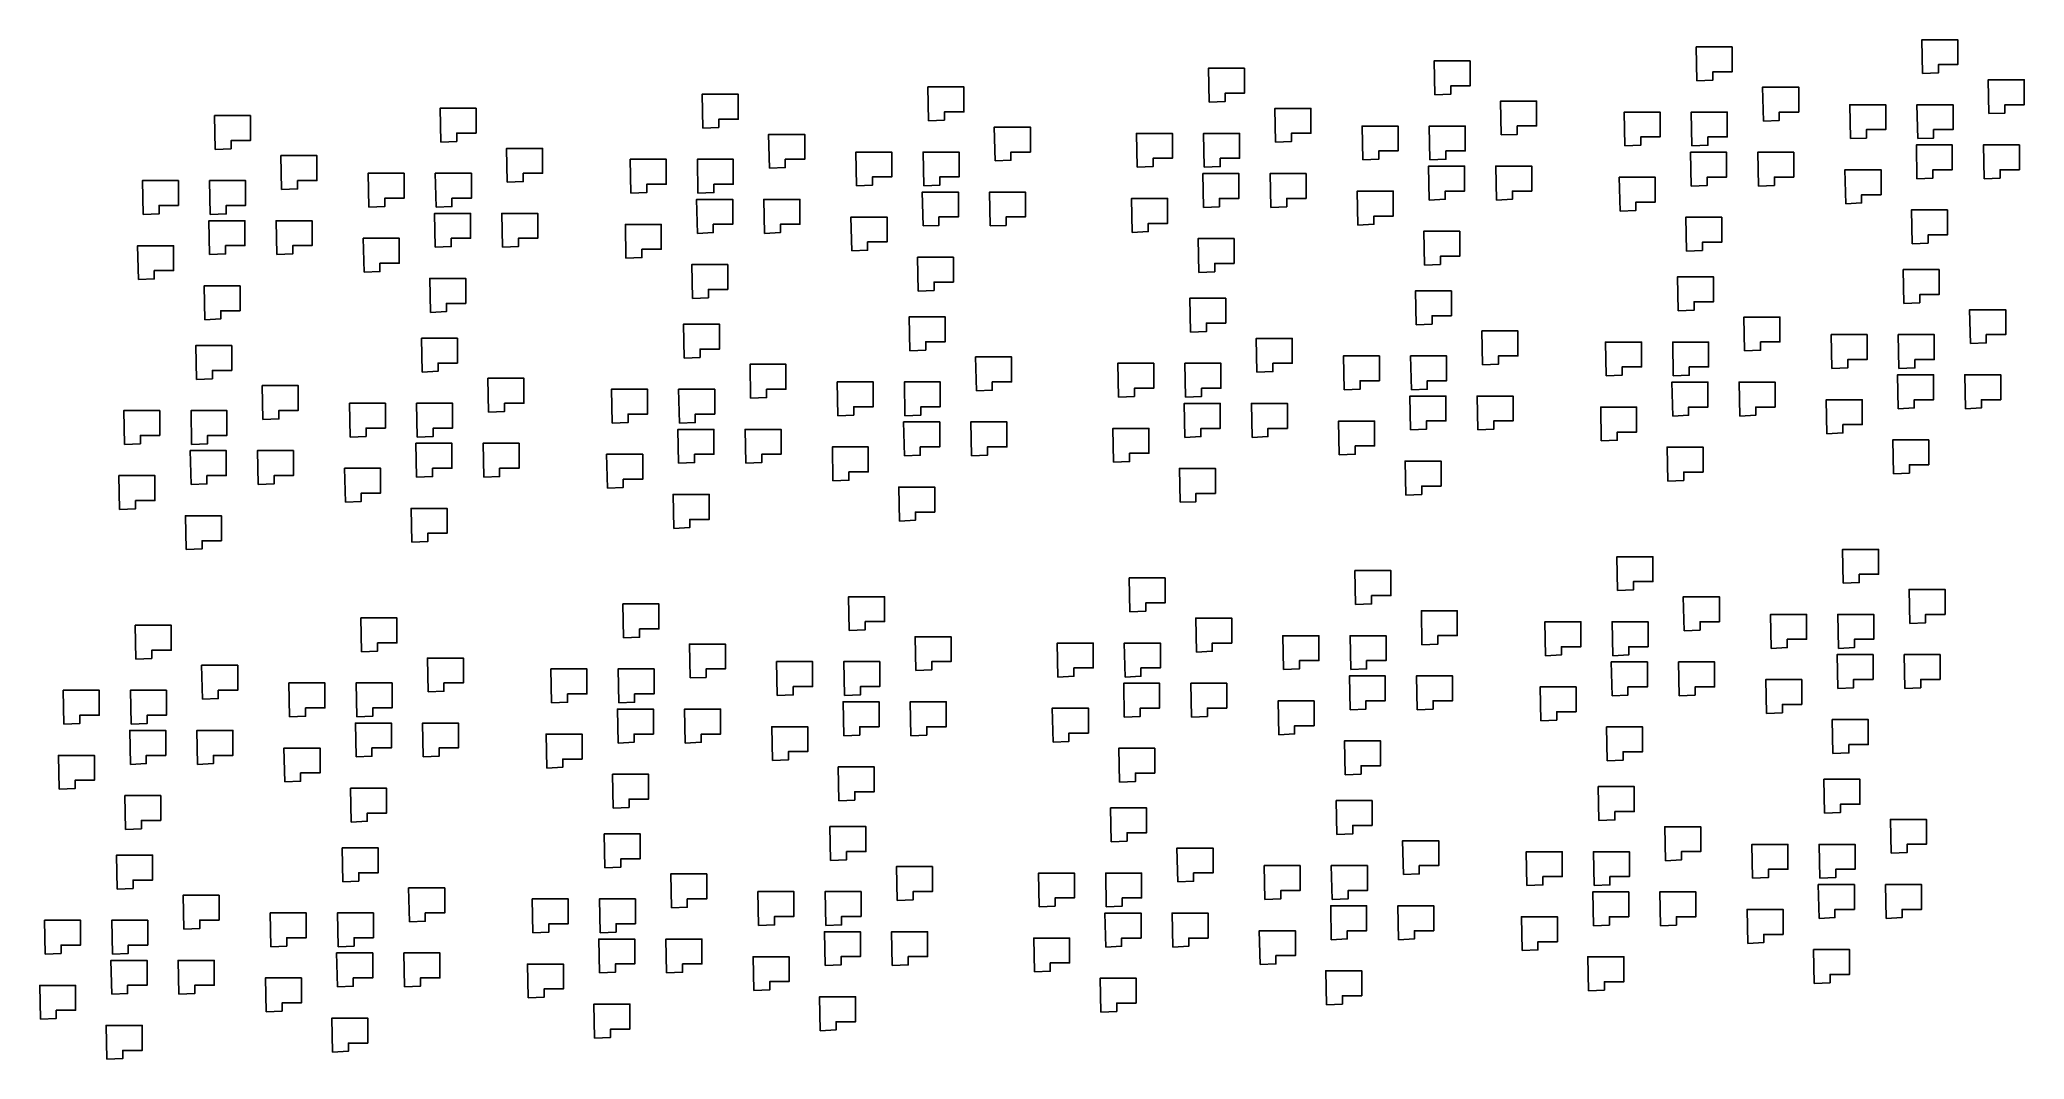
# Model space of a CAD drawing. Header units: inches. Extents: x 4 to 194, y 3 to 101.
import ezdxf

# ---------------------------------------------------------------- set-up
doc = ezdxf.new("R2010")
doc.units = ezdxf.units.IN
doc.header["$MEASUREMENT"] = 0

msp = doc.modelspace()

# ---------------------------------------------------------------- linework, layer by layer
for points in [[(162.52, 96.56), (162.46, 99.81), (165.9, 99.81), (165.9, 97.42), (164.05, 97.42), (164.05, 96.63), (162.52, 96.56)], [(184.12, 97.26), (184.06, 100.51), (187.5, 100.51), (187.5, 98.13), (185.65, 98.13), (185.65, 97.33), (184.12, 97.26)], [(115.85, 94.52), (115.78, 97.77), (119.23, 97.77), (119.23, 95.39), (117.37, 95.39), (117.37, 94.59), (115.85, 94.52)], [(137.45, 95.23), (137.38, 98.47), (140.83, 98.47), (140.83, 96.09), (138.97, 96.09), (138.97, 95.29), (137.45, 95.23)], [(67.4, 92.04), (67.33, 95.29), (70.78, 95.29), (70.78, 92.9), (68.92, 92.9), (68.92, 92.11), (67.4, 92.04)], [(89, 92.74), (88.93, 95.99), (92.38, 95.99), (92.38, 93.6), (90.52, 93.6), (90.52, 92.81), (89, 92.74)], [(168.89, 92.72), (168.82, 95.97), (172.27, 95.97), (172.27, 93.58), (170.41, 93.58), (170.41, 92.79), (168.89, 92.72)], [(190.48, 93.43), (190.42, 96.67), (193.86, 96.67), (193.86, 94.29), (192.01, 94.29), (192.01, 93.49), (190.48, 93.43)], [(20.72, 90), (20.66, 93.25), (24.1, 93.25), (24.1, 90.86), (22.25, 90.86), (22.25, 90.07), (20.72, 90)], [(42.32, 90.7), (42.25, 93.95), (45.7, 93.95), (45.7, 91.57), (43.84, 91.57), (43.84, 90.77), (42.32, 90.7)], [(122.21, 90.69), (122.14, 93.93), (125.59, 93.93), (125.59, 91.55), (123.73, 91.55), (123.73, 90.75), (122.21, 90.69)], [(143.81, 91.39), (143.74, 94.63), (147.19, 94.63), (147.19, 92.25), (145.33, 92.25), (145.33, 91.45), (143.81, 91.39)], [(155.63, 90.34), (155.57, 93.58), (159.01, 93.58), (159.01, 91.2), (157.16, 91.2), (157.16, 90.4), (155.63, 90.34)], [(162.06, 90.34), (161.99, 93.58), (165.44, 93.58), (165.44, 91.2), (163.58, 91.2), (163.58, 90.4), (162.06, 90.34)], [(177.23, 91.04), (177.16, 94.28), (180.61, 94.28), (180.61, 91.9), (178.75, 91.9), (178.75, 91.1), (177.23, 91.04)], [(183.66, 91.04), (183.59, 94.28), (187.04, 94.28), (187.04, 91.9), (185.18, 91.9), (185.18, 91.1), (183.66, 91.04)], [(73.76, 88.2), (73.69, 91.45), (77.14, 91.45), (77.14, 89.06), (75.28, 89.06), (75.28, 88.27), (73.76, 88.2)], [(95.36, 88.9), (95.29, 92.15), (98.74, 92.15), (98.74, 89.76), (96.88, 89.76), (96.88, 88.97), (95.36, 88.9)], [(108.96, 88.3), (108.89, 91.54), (112.34, 91.54), (112.34, 89.16), (110.48, 89.16), (110.48, 88.36), (108.96, 88.3)], [(115.38, 88.3), (115.32, 91.54), (118.76, 91.54), (118.76, 89.16), (116.91, 89.16), (116.91, 88.36), (115.38, 88.3)], [(130.56, 89), (130.49, 92.24), (133.93, 92.24), (133.93, 89.86), (132.08, 89.86), (132.08, 89.07), (130.56, 89)], [(136.98, 89), (136.92, 92.24), (140.36, 92.24), (140.36, 89.86), (138.51, 89.86), (138.51, 89.07), (136.98, 89)], [(27.08, 86.16), (27.02, 89.41), (30.46, 89.41), (30.46, 87.02), (28.61, 87.02), (28.61, 86.23), (27.08, 86.16)], [(48.68, 86.87), (48.62, 90.11), (52.06, 90.11), (52.06, 87.73), (50.21, 87.73), (50.21, 86.93), (48.68, 86.87)], [(82.1, 86.52), (82.04, 89.76), (85.48, 89.76), (85.48, 87.38), (83.63, 87.38), (83.63, 86.58), (82.1, 86.52)], [(88.53, 86.52), (88.47, 89.76), (91.91, 89.76), (91.91, 87.38), (90.06, 87.38), (90.06, 86.58), (88.53, 86.52)], [(161.99, 86.5), (161.93, 89.74), (165.37, 89.74), (165.37, 87.36), (163.52, 87.36), (163.52, 86.56), (161.99, 86.5)], [(168.42, 86.5), (168.36, 89.74), (171.8, 89.74), (171.8, 87.36), (169.95, 87.36), (169.95, 86.56), (168.42, 86.5)], [(183.59, 87.2), (183.53, 90.44), (186.97, 90.44), (186.97, 88.06), (185.12, 88.06), (185.12, 87.26), (183.59, 87.2)], [(190.02, 87.2), (189.95, 90.44), (193.4, 90.44), (193.4, 88.06), (191.54, 88.06), (191.54, 87.26), (190.02, 87.2)], [(35.43, 84.48), (35.36, 87.72), (38.81, 87.72), (38.81, 85.34), (36.95, 85.34), (36.95, 84.54), (35.43, 84.48)], [(41.86, 84.48), (41.79, 87.72), (45.24, 87.72), (45.24, 85.34), (43.38, 85.34), (43.38, 84.54), (41.86, 84.48)], [(60.51, 85.81), (60.44, 89.06), (63.89, 89.06), (63.89, 86.67), (62.03, 86.67), (62.03, 85.88), (60.51, 85.81)], [(66.93, 85.81), (66.87, 89.06), (70.31, 89.06), (70.31, 86.67), (68.46, 86.67), (68.46, 85.88), (66.93, 85.81)], [(115.32, 84.46), (115.25, 87.7), (118.7, 87.7), (118.7, 85.32), (116.84, 85.32), (116.84, 84.52), (115.32, 84.46)], [(121.75, 84.46), (121.68, 87.7), (125.13, 87.7), (125.13, 85.32), (123.27, 85.32), (123.27, 84.52), (121.75, 84.46)], [(136.92, 85.16), (136.85, 88.41), (140.3, 88.41), (140.3, 86.02), (138.44, 86.02), (138.44, 85.23), (136.92, 85.16)], [(143.34, 85.16), (143.28, 88.41), (146.72, 88.41), (146.72, 86.02), (144.87, 86.02), (144.87, 85.23), (143.34, 85.16)], [(176.77, 84.81), (176.7, 88.06), (180.15, 88.06), (180.15, 85.67), (178.29, 85.67), (178.29, 84.88), (176.77, 84.81)], [(13.83, 83.78), (13.76, 87.02), (17.21, 87.02), (17.21, 84.64), (15.36, 84.64), (15.36, 83.84), (13.83, 83.78)], [(20.26, 83.78), (20.19, 87.02), (23.64, 87.02), (23.64, 84.64), (21.78, 84.64), (21.78, 83.84), (20.26, 83.78)], [(88.47, 82.68), (88.4, 85.92), (91.85, 85.92), (91.85, 83.54), (89.99, 83.54), (89.99, 82.74), (88.47, 82.68)], [(94.89, 82.68), (94.83, 85.92), (98.27, 85.92), (98.27, 83.54), (96.42, 83.54), (96.42, 82.74), (94.89, 82.68)], [(130.09, 82.77), (130.02, 86.02), (133.47, 86.02), (133.47, 83.63), (131.62, 83.63), (131.62, 82.84), (130.09, 82.77)], [(155.17, 84.11), (155.1, 87.35), (158.55, 87.35), (158.55, 84.97), (156.69, 84.97), (156.69, 84.17), (155.17, 84.11)], [(41.79, 80.64), (41.72, 83.88), (45.17, 83.88), (45.17, 81.5), (43.31, 81.5), (43.31, 80.71), (41.79, 80.64)], [(48.22, 80.64), (48.15, 83.88), (51.6, 83.88), (51.6, 81.5), (49.74, 81.5), (49.74, 80.71), (48.22, 80.64)], [(66.87, 81.97), (66.8, 85.22), (70.25, 85.22), (70.25, 82.84), (68.39, 82.84), (68.39, 82.04), (66.87, 81.97)], [(73.3, 81.97), (73.23, 85.22), (76.68, 85.22), (76.68, 82.84), (74.82, 82.84), (74.82, 82.04), (73.3, 81.97)], [(108.49, 82.07), (108.43, 85.32), (111.87, 85.32), (111.87, 82.93), (110.02, 82.93), (110.02, 82.14), (108.49, 82.07)], [(183.13, 80.97), (183.06, 84.22), (186.51, 84.22), (186.51, 81.83), (184.65, 81.83), (184.65, 81.04), (183.13, 80.97)], [(20.19, 79.94), (20.13, 83.18), (23.57, 83.18), (23.57, 80.8), (21.72, 80.8), (21.72, 80), (20.19, 79.94)], [(26.62, 79.94), (26.55, 83.18), (30, 83.18), (30, 80.8), (28.14, 80.8), (28.14, 80), (26.62, 79.94)], [(60.04, 79.59), (59.98, 82.83), (63.42, 82.83), (63.42, 80.45), (61.57, 80.45), (61.57, 79.65), (60.04, 79.59)], [(81.64, 80.29), (81.57, 83.53), (85.02, 83.53), (85.02, 81.15), (83.16, 81.15), (83.16, 80.35), (81.64, 80.29)], [(136.45, 78.93), (136.39, 82.18), (139.83, 82.18), (139.83, 79.79), (137.98, 79.79), (137.98, 79), (136.45, 78.93)], [(161.53, 80.27), (161.46, 83.51), (164.91, 83.51), (164.91, 81.13), (163.05, 81.13), (163.05, 80.34), (161.53, 80.27)], [(13.37, 77.55), (13.3, 80.79), (16.75, 80.79), (16.75, 78.41), (14.89, 78.41), (14.89, 77.61), (13.37, 77.55)], [(34.97, 78.25), (34.9, 81.5), (38.34, 81.5), (38.34, 79.11), (36.49, 79.11), (36.49, 78.32), (34.97, 78.25)], [(114.85, 78.23), (114.79, 81.48), (118.23, 81.48), (118.23, 79.09), (116.38, 79.09), (116.38, 78.3), (114.85, 78.23)], [(66.4, 75.75), (66.34, 78.99), (69.78, 78.99), (69.78, 76.61), (67.93, 76.61), (67.93, 75.81), (66.4, 75.75)], [(88, 76.45), (87.94, 79.69), (91.38, 79.69), (91.38, 77.31), (89.53, 77.31), (89.53, 76.52), (88, 76.45)], [(182.33, 75.26), (182.27, 78.5), (185.71, 78.5), (185.71, 76.12), (183.86, 76.12), (183.86, 75.33), (182.33, 75.26)], [(19.73, 73.71), (19.66, 76.95), (23.11, 76.95), (23.11, 74.57), (21.25, 74.57), (21.25, 73.78), (19.73, 73.71)], [(41.33, 74.41), (41.26, 77.66), (44.71, 77.66), (44.71, 75.27), (42.85, 75.27), (42.85, 74.48), (41.33, 74.41)], [(135.66, 73.22), (135.59, 76.47), (139.04, 76.47), (139.04, 74.08), (137.18, 74.08), (137.18, 73.29), (135.66, 73.22)], [(160.74, 74.56), (160.67, 77.8), (164.12, 77.8), (164.12, 75.42), (162.26, 75.42), (162.26, 74.62), (160.74, 74.56)], [(114.06, 72.52), (114, 75.76), (117.44, 75.76), (117.44, 73.38), (115.59, 73.38), (115.59, 72.58), (114.06, 72.52)], [(188.7, 71.42), (188.63, 74.66), (192.08, 74.66), (192.08, 72.28), (190.22, 72.28), (190.22, 71.49), (188.7, 71.42)], [(65.61, 70.03), (65.54, 73.28), (68.99, 73.28), (68.99, 70.9), (67.13, 70.9), (67.13, 70.1), (65.61, 70.03)], [(87.21, 70.74), (87.14, 73.98), (90.59, 73.98), (90.59, 71.6), (88.73, 71.6), (88.73, 70.8), (87.21, 70.74)], [(142.02, 69.38), (141.95, 72.63), (145.4, 72.63), (145.4, 70.24), (143.54, 70.24), (143.54, 69.45), (142.02, 69.38)], [(167.1, 70.72), (167.03, 73.96), (170.48, 73.96), (170.48, 71.58), (168.62, 71.58), (168.62, 70.78), (167.1, 70.72)], [(175.44, 69.03), (175.38, 72.28), (178.82, 72.28), (178.82, 69.89), (176.97, 69.89), (176.97, 69.1), (175.44, 69.03)], [(181.87, 69.03), (181.8, 72.28), (185.25, 72.28), (185.25, 69.89), (183.4, 69.89), (183.4, 69.1), (181.87, 69.03)], [(18.94, 68), (18.87, 71.24), (22.31, 71.24), (22.31, 68.86), (20.46, 68.86), (20.46, 68.06), (18.94, 68)], [(40.53, 68.7), (40.47, 71.94), (43.91, 71.94), (43.91, 69.56), (42.06, 69.56), (42.06, 68.77), (40.53, 68.7)], [(120.42, 68.68), (120.36, 71.92), (123.8, 71.92), (123.8, 69.54), (121.95, 69.54), (121.95, 68.75), (120.42, 68.68)], [(153.85, 68.33), (153.78, 71.57), (157.23, 71.57), (157.23, 69.19), (155.37, 69.19), (155.37, 68.4), (153.85, 68.33)], [(160.27, 68.33), (160.21, 71.57), (163.65, 71.57), (163.65, 69.19), (161.8, 69.19), (161.8, 68.4), (160.27, 68.33)], [(71.97, 66.2), (71.91, 69.44), (75.35, 69.44), (75.35, 67.06), (73.5, 67.06), (73.5, 66.26), (71.97, 66.2)], [(93.57, 66.9), (93.5, 70.14), (96.95, 70.14), (96.95, 67.76), (95.09, 67.76), (95.09, 66.96), (93.57, 66.9)], [(107.17, 66.29), (107.1, 69.54), (110.55, 69.54), (110.55, 67.15), (108.69, 67.15), (108.69, 66.36), (107.17, 66.29)], [(113.6, 66.29), (113.53, 69.54), (116.98, 69.54), (116.98, 67.15), (115.12, 67.15), (115.12, 66.36), (113.6, 66.29)], [(128.77, 66.99), (128.7, 70.24), (132.15, 70.24), (132.15, 67.86), (130.29, 67.86), (130.29, 67.06), (128.77, 66.99)], [(135.2, 66.99), (135.13, 70.24), (138.57, 70.24), (138.57, 67.86), (136.72, 67.86), (136.72, 67.06), (135.2, 66.99)], [(181.8, 65.19), (181.74, 68.44), (185.18, 68.44), (185.18, 66.05), (183.33, 66.05), (183.33, 65.26), (181.8, 65.19)], [(188.23, 65.19), (188.17, 68.44), (191.61, 68.44), (191.61, 66.05), (189.76, 66.05), (189.76, 65.26), (188.23, 65.19)], [(25.3, 64.16), (25.23, 67.4), (28.68, 67.4), (28.68, 65.02), (26.82, 65.02), (26.82, 64.22), (25.3, 64.16)], [(46.89, 64.86), (46.83, 68.11), (50.27, 68.11), (50.27, 65.72), (48.42, 65.72), (48.42, 64.93), (46.89, 64.86)], [(58.72, 63.81), (58.65, 67.05), (62.1, 67.05), (62.1, 64.67), (60.24, 64.67), (60.24, 63.87), (58.72, 63.81)], [(65.15, 63.81), (65.08, 67.05), (68.53, 67.05), (68.53, 64.67), (66.67, 64.67), (66.67, 63.87), (65.15, 63.81)], [(80.32, 64.51), (80.25, 67.75), (83.7, 67.75), (83.7, 65.37), (81.84, 65.37), (81.84, 64.58), (80.32, 64.51)], [(86.74, 64.51), (86.68, 67.75), (90.12, 67.75), (90.12, 65.37), (88.27, 65.37), (88.27, 64.58), (86.74, 64.51)], [(160.21, 64.49), (160.14, 67.74), (163.59, 67.74), (163.59, 65.35), (161.73, 65.35), (161.73, 64.56), (160.21, 64.49)], [(166.63, 64.49), (166.57, 67.74), (170.01, 67.74), (170.01, 65.35), (168.16, 65.35), (168.16, 64.56), (166.63, 64.49)], [(12.04, 61.77), (11.98, 65.01), (15.42, 65.01), (15.42, 62.63), (13.57, 62.63), (13.57, 61.84), (12.04, 61.77)], [(18.47, 61.77), (18.41, 65.01), (21.85, 65.01), (21.85, 62.63), (20, 62.63), (20, 61.84), (18.47, 61.77)], [(33.64, 62.47), (33.58, 65.72), (37.02, 65.72), (37.02, 63.33), (35.17, 63.33), (35.17, 62.54), (33.64, 62.47)], [(40.07, 62.47), (40, 65.72), (43.45, 65.72), (43.45, 63.33), (41.59, 63.33), (41.59, 62.54), (40.07, 62.47)], [(113.53, 62.45), (113.47, 65.7), (116.91, 65.7), (116.91, 63.31), (115.06, 63.31), (115.06, 62.52), (113.53, 62.45)], [(119.96, 62.45), (119.89, 65.7), (123.34, 65.7), (123.34, 63.31), (121.48, 63.31), (121.48, 62.52), (119.96, 62.45)], [(135.13, 63.16), (135.06, 66.4), (138.51, 66.4), (138.51, 64.02), (136.65, 64.02), (136.65, 63.22), (135.13, 63.16)], [(141.56, 63.16), (141.49, 66.4), (144.94, 66.4), (144.94, 64.02), (143.08, 64.02), (143.08, 63.22), (141.56, 63.16)], [(153.38, 62.1), (153.32, 65.35), (156.76, 65.35), (156.76, 62.96), (154.91, 62.96), (154.91, 62.17), (153.38, 62.1)], [(174.98, 62.8), (174.91, 66.05), (178.36, 66.05), (178.36, 63.67), (176.5, 63.67), (176.5, 62.87), (174.98, 62.8)], [(65.08, 59.97), (65.01, 63.21), (68.46, 63.21), (68.46, 60.83), (66.6, 60.83), (66.6, 60.03), (65.08, 59.97)], [(71.51, 59.97), (71.44, 63.21), (74.89, 63.21), (74.89, 60.83), (73.03, 60.83), (73.03, 60.03), (71.51, 59.97)], [(86.68, 60.67), (86.61, 63.92), (90.06, 63.92), (90.06, 61.53), (88.2, 61.53), (88.2, 60.74), (86.68, 60.67)], [(93.11, 60.67), (93.04, 63.92), (96.49, 63.92), (96.49, 61.53), (94.63, 61.53), (94.63, 60.74), (93.11, 60.67)], [(106.71, 60.06), (106.64, 63.31), (110.09, 63.31), (110.09, 60.93), (108.23, 60.93), (108.23, 60.13), (106.71, 60.06)], [(128.3, 60.77), (128.24, 64.01), (131.68, 64.01), (131.68, 61.63), (129.83, 61.63), (129.83, 60.83), (128.3, 60.77)], [(18.41, 57.93), (18.34, 61.18), (21.78, 61.18), (21.78, 58.79), (19.93, 58.79), (19.93, 58), (18.41, 57.93)], [(24.83, 57.93), (24.77, 61.18), (28.21, 61.18), (28.21, 58.79), (26.36, 58.79), (26.36, 58), (24.83, 57.93)], [(40, 58.63), (39.94, 61.88), (43.38, 61.88), (43.38, 59.49), (41.53, 59.49), (41.53, 58.7), (40, 58.63)], [(46.43, 58.63), (46.36, 61.88), (49.81, 61.88), (49.81, 59.49), (47.95, 59.49), (47.95, 58.7), (46.43, 58.63)], [(58.26, 57.58), (58.19, 60.83), (61.64, 60.83), (61.64, 58.44), (59.78, 58.44), (59.78, 57.65), (58.26, 57.58)], [(79.85, 58.28), (79.79, 61.53), (83.23, 61.53), (83.23, 59.14), (81.38, 59.14), (81.38, 58.35), (79.85, 58.28)], [(159.74, 58.26), (159.68, 61.51), (163.12, 61.51), (163.12, 59.12), (161.27, 59.12), (161.27, 58.33), (159.74, 58.26)], [(181.34, 58.97), (181.27, 62.21), (184.72, 62.21), (184.72, 59.83), (182.87, 59.83), (182.87, 59.03), (181.34, 58.97)], [(33.18, 56.25), (33.11, 59.49), (36.56, 59.49), (36.56, 57.11), (34.7, 57.11), (34.7, 56.31), (33.18, 56.25)], [(113.07, 56.23), (113, 59.47), (116.45, 59.47), (116.45, 57.09), (114.59, 57.09), (114.59, 56.29), (113.07, 56.23)], [(134.67, 56.93), (134.6, 60.17), (138.04, 60.17), (138.04, 57.79), (136.19, 57.79), (136.19, 56.99), (134.67, 56.93)], [(11.58, 55.54), (11.51, 58.79), (14.96, 58.79), (14.96, 56.4), (13.1, 56.4), (13.1, 55.61), (11.58, 55.54)], [(64.62, 53.74), (64.55, 56.99), (68, 56.99), (68, 54.6), (66.14, 54.6), (66.14, 53.81), (64.62, 53.74)], [(86.21, 54.44), (86.15, 57.69), (89.59, 57.69), (89.59, 55.3), (87.74, 55.3), (87.74, 54.51), (86.21, 54.44)], [(39.54, 52.41), (39.47, 55.65), (42.92, 55.65), (42.92, 53.27), (41.06, 53.27), (41.06, 52.47), (39.54, 52.41)], [(17.94, 51.7), (17.88, 54.95), (21.32, 54.95), (21.32, 52.56), (19.47, 52.56), (19.47, 51.77), (17.94, 51.7)], [(176.54, 48.48), (176.47, 51.73), (179.92, 51.73), (179.92, 49.34), (178.06, 49.34), (178.06, 48.55), (176.54, 48.48)], [(129.86, 46.44), (129.8, 49.69), (133.24, 49.69), (133.24, 47.3), (131.39, 47.3), (131.39, 46.51), (129.86, 46.44)], [(154.94, 47.78), (154.87, 51.02), (158.32, 51.02), (158.32, 48.64), (156.46, 48.64), (156.46, 47.85), (154.94, 47.78)], [(108.26, 45.74), (108.2, 48.99), (111.64, 48.99), (111.64, 46.6), (109.79, 46.6), (109.79, 45.81), (108.26, 45.74)], [(182.9, 44.64), (182.83, 47.89), (186.28, 47.89), (186.28, 45.5), (184.42, 45.5), (184.42, 44.71), (182.9, 44.64)], [(59.81, 43.26), (59.75, 46.5), (63.19, 46.5), (63.19, 44.12), (61.34, 44.12), (61.34, 43.32), (59.81, 43.26)], [(81.41, 43.96), (81.35, 47.2), (84.79, 47.2), (84.79, 44.82), (82.94, 44.82), (82.94, 44.03), (81.41, 43.96)], [(136.22, 42.6), (136.16, 45.85), (139.6, 45.85), (139.6, 43.47), (137.75, 43.47), (137.75, 42.67), (136.22, 42.6)], [(161.3, 43.94), (161.23, 47.19), (164.68, 47.19), (164.68, 44.8), (162.83, 44.8), (162.83, 44.01), (161.3, 43.94)], [(13.14, 41.22), (13.07, 44.46), (16.52, 44.46), (16.52, 42.08), (14.66, 42.08), (14.66, 41.29), (13.14, 41.22)], [(34.74, 41.92), (34.67, 45.17), (38.12, 45.17), (38.12, 42.78), (36.26, 42.78), (36.26, 41.99), (34.74, 41.92)], [(114.63, 41.9), (114.56, 45.15), (118.01, 45.15), (118.01, 42.76), (116.15, 42.76), (116.15, 41.97), (114.63, 41.9)], [(148.05, 41.55), (147.98, 44.8), (151.43, 44.8), (151.43, 42.41), (149.57, 42.41), (149.57, 41.62), (148.05, 41.55)], [(154.48, 41.55), (154.41, 44.8), (157.86, 44.8), (157.86, 42.41), (156, 42.41), (156, 41.62), (154.48, 41.55)], [(169.65, 42.25), (169.58, 45.5), (173.03, 45.5), (173.03, 43.12), (171.17, 43.12), (171.17, 42.32), (169.65, 42.25)], [(176.07, 42.25), (176.01, 45.5), (179.45, 45.5), (179.45, 43.12), (177.6, 43.12), (177.6, 42.32), (176.07, 42.25)], [(66.18, 39.42), (66.11, 42.66), (69.55, 42.66), (69.55, 40.28), (67.7, 40.28), (67.7, 39.48), (66.18, 39.42)], [(87.77, 40.12), (87.71, 43.37), (91.15, 43.37), (91.15, 40.98), (89.3, 40.98), (89.3, 40.19), (87.77, 40.12)], [(101.37, 39.51), (101.31, 42.76), (104.75, 42.76), (104.75, 40.38), (102.9, 40.38), (102.9, 39.58), (101.37, 39.51)], [(107.8, 39.51), (107.73, 42.76), (111.18, 42.76), (111.18, 40.38), (109.32, 40.38), (109.32, 39.58), (107.8, 39.51)], [(122.97, 40.22), (122.9, 43.46), (126.35, 43.46), (126.35, 41.08), (124.49, 41.08), (124.49, 40.28), (122.97, 40.22)], [(129.4, 40.22), (129.33, 43.46), (132.78, 43.46), (132.78, 41.08), (130.92, 41.08), (130.92, 40.28), (129.4, 40.22)], [(19.5, 37.38), (19.43, 40.63), (22.88, 40.63), (22.88, 38.24), (21.02, 38.24), (21.02, 37.45), (19.5, 37.38)], [(41.1, 38.08), (41.03, 41.33), (44.48, 41.33), (44.48, 38.94), (42.62, 38.94), (42.62, 38.15), (41.1, 38.08)], [(52.92, 37.03), (52.86, 40.28), (56.3, 40.28), (56.3, 37.89), (54.45, 37.89), (54.45, 37.1), (52.92, 37.03)], [(59.35, 37.03), (59.28, 40.28), (62.73, 40.28), (62.73, 37.89), (60.87, 37.89), (60.87, 37.1), (59.35, 37.03)], [(74.52, 37.73), (74.45, 40.98), (77.9, 40.98), (77.9, 38.59), (76.04, 38.59), (76.04, 37.8), (74.52, 37.73)], [(80.95, 37.73), (80.88, 40.98), (84.33, 40.98), (84.33, 38.59), (82.47, 38.59), (82.47, 37.8), (80.95, 37.73)], [(154.41, 37.71), (154.34, 40.96), (157.79, 40.96), (157.79, 38.57), (155.93, 38.57), (155.93, 37.78), (154.41, 37.71)], [(160.84, 37.71), (160.77, 40.96), (164.22, 40.96), (164.22, 38.57), (162.36, 38.57), (162.36, 37.78), (160.84, 37.71)], [(176.01, 38.42), (175.94, 41.66), (179.39, 41.66), (179.39, 39.28), (177.53, 39.28), (177.53, 38.48), (176.01, 38.42)], [(182.44, 38.42), (182.37, 41.66), (185.81, 41.66), (185.81, 39.28), (183.96, 39.28), (183.96, 38.48), (182.44, 38.42)], [(6.25, 34.99), (6.18, 38.24), (9.63, 38.24), (9.63, 35.85), (7.77, 35.85), (7.77, 35.06), (6.25, 34.99)], [(12.67, 34.99), (12.61, 38.24), (16.05, 38.24), (16.05, 35.85), (14.2, 35.85), (14.2, 35.06), (12.67, 34.99)], [(27.84, 35.69), (27.78, 38.94), (31.22, 38.94), (31.22, 36.56), (29.37, 36.56), (29.37, 35.76), (27.84, 35.69)], [(34.27, 35.69), (34.21, 38.94), (37.65, 38.94), (37.65, 36.56), (35.8, 36.56), (35.8, 35.76), (34.27, 35.69)], [(107.73, 35.68), (107.67, 38.92), (111.11, 38.92), (111.11, 36.54), (109.26, 36.54), (109.26, 35.74), (107.73, 35.68)], [(114.16, 35.68), (114.1, 38.92), (117.54, 38.92), (117.54, 36.54), (115.69, 36.54), (115.69, 35.74), (114.16, 35.68)], [(129.33, 36.38), (129.27, 39.62), (132.71, 39.62), (132.71, 37.24), (130.86, 37.24), (130.86, 36.44), (129.33, 36.38)], [(135.76, 36.38), (135.69, 39.62), (139.14, 39.62), (139.14, 37.24), (137.28, 37.24), (137.28, 36.44), (135.76, 36.38)], [(147.58, 35.33), (147.52, 38.57), (150.96, 38.57), (150.96, 36.19), (149.11, 36.19), (149.11, 35.39), (147.58, 35.33)], [(169.18, 36.03), (169.12, 39.27), (172.56, 39.27), (172.56, 36.89), (170.71, 36.89), (170.71, 36.09), (169.18, 36.03)], [(59.28, 33.19), (59.22, 36.44), (62.66, 36.44), (62.66, 34.05), (60.81, 34.05), (60.81, 33.26), (59.28, 33.19)], [(65.71, 33.19), (65.64, 36.44), (69.09, 36.44), (69.09, 34.05), (67.24, 34.05), (67.24, 33.26), (65.71, 33.19)], [(80.88, 33.89), (80.82, 37.14), (84.26, 37.14), (84.26, 34.75), (82.41, 34.75), (82.41, 33.96), (80.88, 33.89)], [(87.31, 33.89), (87.24, 37.14), (90.69, 37.14), (90.69, 34.75), (88.83, 34.75), (88.83, 33.96), (87.31, 33.89)], [(100.91, 33.29), (100.84, 36.53), (104.29, 36.53), (104.29, 34.15), (102.43, 34.15), (102.43, 33.35), (100.91, 33.29)], [(122.51, 33.99), (122.44, 37.23), (125.89, 37.23), (125.89, 34.85), (124.03, 34.85), (124.03, 34.06), (122.51, 33.99)], [(12.61, 31.15), (12.54, 34.4), (15.99, 34.4), (15.99, 32.01), (14.13, 32.01), (14.13, 31.22), (12.61, 31.15)], [(19.04, 31.15), (18.97, 34.4), (22.42, 34.4), (22.42, 32.01), (20.56, 32.01), (20.56, 31.22), (19.04, 31.15)], [(34.21, 31.86), (34.14, 35.1), (37.59, 35.1), (37.59, 32.72), (35.73, 32.72), (35.73, 31.92), (34.21, 31.86)], [(40.63, 31.86), (40.57, 35.1), (44.01, 35.1), (44.01, 32.72), (42.16, 32.72), (42.16, 31.92), (40.63, 31.86)], [(74.06, 31.51), (73.99, 34.75), (77.44, 34.75), (77.44, 32.37), (75.58, 32.37), (75.58, 31.57), (74.06, 31.51)], [(153.95, 31.49), (153.88, 34.73), (157.33, 34.73), (157.33, 32.35), (155.47, 32.35), (155.47, 31.55), (153.95, 31.49)], [(175.54, 32.19), (175.48, 35.43), (178.92, 35.43), (178.92, 33.05), (177.07, 33.05), (177.07, 32.25), (175.54, 32.19)], [(27.38, 29.47), (27.31, 32.71), (30.76, 32.71), (30.76, 30.33), (28.9, 30.33), (28.9, 29.53), (27.38, 29.47)], [(52.46, 30.8), (52.39, 34.05), (55.84, 34.05), (55.84, 31.66), (53.98, 31.66), (53.98, 30.87), (52.46, 30.8)], [(107.27, 29.45), (107.2, 32.69), (110.65, 32.69), (110.65, 30.31), (108.79, 30.31), (108.79, 29.51), (107.27, 29.45)], [(128.87, 30.15), (128.8, 33.4), (132.25, 33.4), (132.25, 31.01), (130.39, 31.01), (130.39, 30.22), (128.87, 30.15)], [(5.78, 28.77), (5.72, 32.01), (9.16, 32.01), (9.16, 29.63), (7.31, 29.63), (7.31, 28.83), (5.78, 28.77)], [(80.42, 27.67), (80.35, 30.91), (83.8, 30.91), (83.8, 28.53), (81.94, 28.53), (81.94, 27.73), (80.42, 27.67)], [(33.74, 25.63), (33.68, 28.87), (37.12, 28.87), (37.12, 26.49), (35.27, 26.49), (35.27, 25.7), (33.74, 25.63)], [(58.82, 26.96), (58.75, 30.21), (62.2, 30.21), (62.2, 27.83), (60.34, 27.83), (60.34, 27.03), (58.82, 26.96)], [(153.15, 25.77), (153.09, 29.02), (156.53, 29.02), (156.53, 26.63), (154.68, 26.63), (154.68, 25.84), (153.15, 25.77)], [(174.75, 26.48), (174.68, 29.72), (178.13, 29.72), (178.13, 27.34), (176.27, 27.34), (176.27, 26.54), (174.75, 26.48)], [(12.14, 24.93), (12.08, 28.17), (15.52, 28.17), (15.52, 25.79), (13.67, 25.79), (13.67, 24.99), (12.14, 24.93)], [(106.48, 23.74), (106.41, 26.98), (109.86, 26.98), (109.86, 24.6), (108, 24.6), (108, 23.8), (106.48, 23.74)], [(128.07, 24.44), (128.01, 27.68), (131.45, 27.68), (131.45, 25.3), (129.6, 25.3), (129.6, 24.5), (128.07, 24.44)], [(79.62, 21.95), (79.56, 25.2), (83, 25.2), (83, 22.81), (81.15, 22.81), (81.15, 22.02), (79.62, 21.95)], [(159.51, 21.93), (159.45, 25.18), (162.89, 25.18), (162.89, 22.8), (161.04, 22.8), (161.04, 22), (159.51, 21.93)], [(181.11, 22.64), (181.05, 25.88), (184.49, 25.88), (184.49, 23.5), (182.64, 23.5), (182.64, 22.7), (181.11, 22.64)], [(32.95, 19.92), (32.88, 23.16), (36.33, 23.16), (36.33, 20.78), (34.47, 20.78), (34.47, 19.98), (32.95, 19.92)], [(58.03, 21.25), (57.96, 24.5), (61.41, 24.5), (61.41, 22.11), (59.55, 22.11), (59.55, 21.32), (58.03, 21.25)], [(112.84, 19.9), (112.77, 23.14), (116.22, 23.14), (116.22, 20.76), (114.36, 20.76), (114.36, 19.96), (112.84, 19.9)], [(134.44, 20.6), (134.37, 23.84), (137.82, 23.84), (137.82, 21.46), (135.96, 21.46), (135.96, 20.67), (134.44, 20.6)], [(167.86, 20.25), (167.79, 23.49), (171.24, 23.49), (171.24, 21.11), (169.38, 21.11), (169.38, 20.32), (167.86, 20.25)], [(174.29, 20.25), (174.22, 23.49), (177.67, 23.49), (177.67, 21.11), (175.81, 21.11), (175.81, 20.32), (174.29, 20.25)], [(11.35, 19.21), (11.28, 22.46), (14.73, 22.46), (14.73, 20.07), (12.87, 20.07), (12.87, 19.28), (11.35, 19.21)], [(85.99, 18.11), (85.92, 21.36), (89.37, 21.36), (89.37, 18.98), (87.51, 18.98), (87.51, 18.18), (85.99, 18.11)], [(121.18, 18.21), (121.12, 21.46), (124.56, 21.46), (124.56, 19.07), (122.71, 19.07), (122.71, 18.28), (121.18, 18.21)], [(127.61, 18.21), (127.54, 21.46), (130.99, 21.46), (130.99, 19.07), (129.14, 19.07), (129.14, 18.28), (127.61, 18.21)], [(146.26, 19.55), (146.19, 22.79), (149.64, 22.79), (149.64, 20.41), (147.79, 20.41), (147.79, 19.61), (146.26, 19.55)], [(152.69, 19.55), (152.62, 22.79), (156.07, 22.79), (156.07, 20.41), (154.21, 20.41), (154.21, 19.61), (152.69, 19.55)], [(39.31, 16.08), (39.24, 19.32), (42.69, 19.32), (42.69, 16.94), (40.83, 16.94), (40.83, 16.14), (39.31, 16.08)], [(64.39, 17.41), (64.32, 20.66), (67.77, 20.66), (67.77, 18.27), (65.91, 18.27), (65.91, 17.48), (64.39, 17.41)], [(99.59, 17.51), (99.52, 20.75), (102.96, 20.75), (102.96, 18.37), (101.11, 18.37), (101.11, 17.58), (99.59, 17.51)], [(106.01, 17.51), (105.95, 20.75), (109.39, 20.75), (109.39, 18.37), (107.54, 18.37), (107.54, 17.58), (106.01, 17.51)], [(174.22, 16.41), (174.15, 19.65), (177.6, 19.65), (177.6, 17.27), (175.74, 17.27), (175.74, 16.48), (174.22, 16.41)], [(180.65, 16.41), (180.58, 19.65), (184.03, 19.65), (184.03, 17.27), (182.17, 17.27), (182.17, 16.48), (180.65, 16.41)], [(17.71, 15.37), (17.65, 18.62), (21.09, 18.62), (21.09, 16.24), (19.24, 16.24), (19.24, 15.44), (17.71, 15.37)], [(51.13, 15.02), (51.07, 18.27), (54.51, 18.27), (54.51, 15.89), (52.66, 15.89), (52.66, 15.09), (51.13, 15.02)], [(57.56, 15.02), (57.5, 18.27), (60.94, 18.27), (60.94, 15.89), (59.09, 15.89), (59.09, 15.09), (57.56, 15.02)], [(72.73, 15.73), (72.67, 18.97), (76.11, 18.97), (76.11, 16.59), (74.26, 16.59), (74.26, 15.79), (72.73, 15.73)], [(79.16, 15.73), (79.09, 18.97), (82.54, 18.97), (82.54, 16.59), (80.68, 16.59), (80.68, 15.79), (79.16, 15.73)], [(127.54, 14.37), (127.48, 17.62), (130.92, 17.62), (130.92, 15.23), (129.07, 15.23), (129.07, 14.44), (127.54, 14.37)], [(133.97, 14.37), (133.91, 17.62), (137.35, 17.62), (137.35, 15.23), (135.5, 15.23), (135.5, 14.44), (133.97, 14.37)], [(152.62, 15.71), (152.56, 18.95), (156, 18.95), (156, 16.57), (154.15, 16.57), (154.15, 15.77), (152.62, 15.71)], [(159.05, 15.71), (158.98, 18.95), (162.43, 18.95), (162.43, 16.57), (160.57, 16.57), (160.57, 15.77), (159.05, 15.71)], [(167.4, 14.02), (167.33, 17.27), (170.77, 17.27), (170.77, 14.88), (168.92, 14.88), (168.92, 14.09), (167.4, 14.02)], [(4.46, 12.99), (4.39, 16.23), (7.84, 16.23), (7.84, 13.85), (5.98, 13.85), (5.98, 13.05), (4.46, 12.99)], [(10.89, 12.99), (10.82, 16.23), (14.27, 16.23), (14.27, 13.85), (12.41, 13.85), (12.41, 13.05), (10.89, 12.99)], [(26.06, 13.69), (25.99, 16.93), (29.44, 16.93), (29.44, 14.55), (27.58, 14.55), (27.58, 13.76), (26.06, 13.69)], [(32.48, 13.69), (32.42, 16.93), (35.86, 16.93), (35.86, 14.55), (34.01, 14.55), (34.01, 13.76), (32.48, 13.69)], [(105.95, 13.67), (105.88, 16.91), (109.33, 16.91), (109.33, 14.53), (107.47, 14.53), (107.47, 13.74), (105.95, 13.67)], [(112.37, 13.67), (112.31, 16.91), (115.75, 16.91), (115.75, 14.53), (113.9, 14.53), (113.9, 13.74), (112.37, 13.67)], [(120.72, 11.98), (120.65, 15.23), (124.1, 15.23), (124.1, 12.85), (122.24, 12.85), (122.24, 12.05), (120.72, 11.98)], [(145.8, 13.32), (145.73, 16.56), (149.18, 16.56), (149.18, 14.18), (147.32, 14.18), (147.32, 13.39), (145.8, 13.32)], [(57.5, 11.19), (57.43, 14.43), (60.88, 14.43), (60.88, 12.05), (59.02, 12.05), (59.02, 11.25), (57.5, 11.19)], [(63.92, 11.19), (63.86, 14.43), (67.3, 14.43), (67.3, 12.05), (65.45, 12.05), (65.45, 11.25), (63.92, 11.19)], [(79.09, 11.89), (79.03, 15.13), (82.47, 15.13), (82.47, 12.75), (80.62, 12.75), (80.62, 11.95), (79.09, 11.89)], [(85.52, 11.89), (85.46, 15.13), (88.9, 15.13), (88.9, 12.75), (87.05, 12.75), (87.05, 11.95), (85.52, 11.89)], [(99.12, 11.28), (99.06, 14.53), (102.5, 14.53), (102.5, 12.14), (100.65, 12.14), (100.65, 11.35), (99.12, 11.28)], [(173.76, 10.18), (173.69, 13.43), (177.14, 13.43), (177.14, 11.04), (175.28, 11.04), (175.28, 10.25), (173.76, 10.18)], [(10.82, 9.15), (10.75, 12.39), (14.2, 12.39), (14.2, 10.01), (12.34, 10.01), (12.34, 9.21), (10.82, 9.15)], [(17.25, 9.15), (17.18, 12.39), (20.63, 12.39), (20.63, 10.01), (18.77, 10.01), (18.77, 9.21), (17.25, 9.15)], [(32.42, 9.85), (32.35, 13.1), (35.8, 13.1), (35.8, 10.71), (33.94, 10.71), (33.94, 9.92), (32.42, 9.85)], [(38.85, 9.85), (38.78, 13.1), (42.23, 13.1), (42.23, 10.71), (40.37, 10.71), (40.37, 9.92), (38.85, 9.85)], [(50.67, 8.8), (50.6, 12.04), (54.05, 12.04), (54.05, 9.66), (52.2, 9.66), (52.2, 8.86), (50.67, 8.8)], [(72.27, 9.5), (72.2, 12.74), (75.65, 12.74), (75.65, 10.36), (73.79, 10.36), (73.79, 9.57), (72.27, 9.5)], [(152.16, 9.48), (152.09, 12.73), (155.54, 12.73), (155.54, 10.34), (153.68, 10.34), (153.68, 9.55), (152.16, 9.48)], [(4, 6.76), (3.93, 10), (7.37, 10), (7.37, 7.62), (5.52, 7.62), (5.52, 6.83), (4, 6.76)], [(25.59, 7.46), (25.53, 10.71), (28.97, 10.71), (28.97, 8.32), (27.12, 8.32), (27.12, 7.53), (25.59, 7.46)], [(105.48, 7.44), (105.42, 10.69), (108.86, 10.69), (108.86, 8.3), (107.01, 8.3), (107.01, 7.51), (105.48, 7.44)], [(127.08, 8.15), (127.01, 11.39), (130.46, 11.39), (130.46, 9.01), (128.6, 9.01), (128.6, 8.21), (127.08, 8.15)], [(57.03, 4.96), (56.97, 8.2), (60.41, 8.2), (60.41, 5.82), (58.56, 5.82), (58.56, 5.02), (57.03, 4.96)], [(78.63, 5.66), (78.56, 8.91), (82.01, 8.91), (82.01, 6.52), (80.15, 6.52), (80.15, 5.73), (78.63, 5.66)], [(10.36, 2.92), (10.29, 6.17), (13.74, 6.17), (13.74, 3.78), (11.88, 3.78), (11.88, 2.99), (10.36, 2.92)], [(31.95, 3.62), (31.89, 6.87), (35.33, 6.87), (35.33, 4.48), (33.48, 4.48), (33.48, 3.69), (31.95, 3.62)]]:
    msp.add_lwpolyline(points)

doc.saveas('drawing.dxf')
